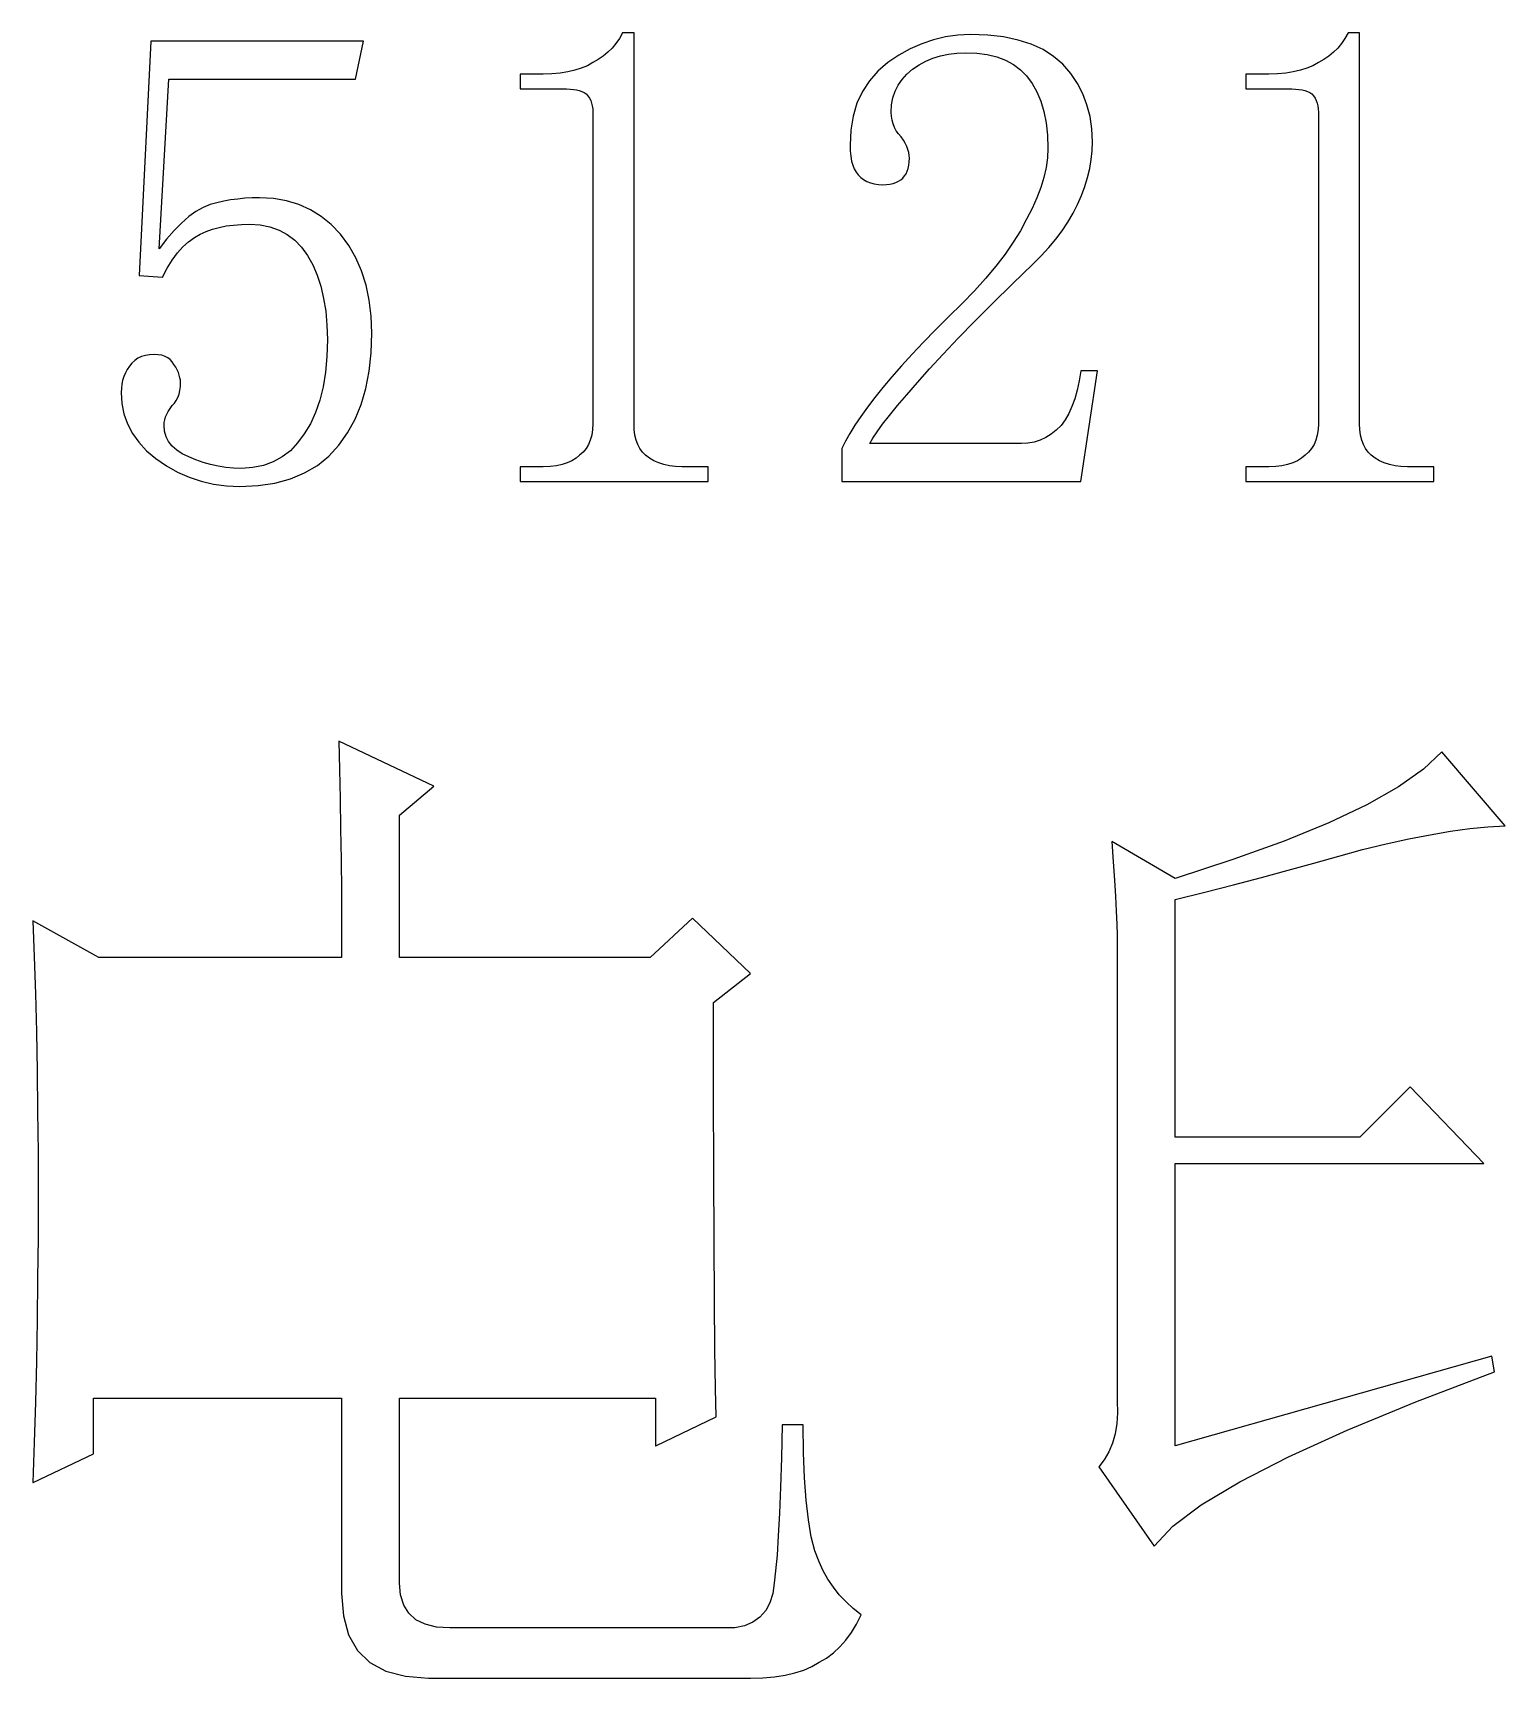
# Model space of a CAD drawing. Extents: x -190 to 190, y -140 to 140.
# Drawn here: x -151.65 to -139.25, y -121.73 to -107.88 of the extents above; entities that cross this region are included whole.
import ezdxf

# ---------------------------------------------------------------- set-up
doc = ezdxf.new("R2010")
doc.units = 0
doc.header["$MEASUREMENT"] = 0
doc.layers.get('0').update_dxf_attribs({"linetype": 'CONTINUOUS'})

msp = doc.modelspace()

# ---------------------------------------------------------------- linework, layer by layer
for points in [[(-146.583008, -111.167998), (-146.583008, -107.876006), (-146.583008, -107.876006), (-146.68, -107.876006), (-146.68, -107.876006), (-146.705996, -107.922002), (-146.705996, -107.922002), (-146.735, -107.964004), (-146.735, -107.964004), (-146.767002, -108.003994), (-146.767002, -108.003994), (-146.803008, -108.039004), (-146.803008, -108.039004), (-146.842002, -108.072002), (-146.842002, -108.072002), (-146.883994, -108.101006), (-146.883994, -108.101006), (-146.92999, -108.125996), (-146.92999, -108.125996), (-146.975996, -108.152002), (-146.975996, -108.152002), (-147.027002, -108.173994), (-147.027002, -108.173994), (-147.081006, -108.190996), (-147.081006, -108.190996), (-147.140996, -108.205), (-147.140996, -108.205), (-147.205, -108.215), (-147.205, -108.215), (-147.274004, -108.221006), (-147.274004, -108.221006), (-147.347002, -108.222998), (-147.347002, -108.222998), (-147.541006, -108.222998), (-147.541006, -108.222998), (-147.541006, -108.347998), (-147.541006, -108.347998), (-147.152002, -108.347998), (-147.152002, -108.347998), (-147.121992, -108.349004), (-147.121992, -108.349004), (-147.092998, -108.352002), (-147.092998, -108.352002), (-147.066992, -108.355996), (-147.066992, -108.355996), (-147.044004, -108.361992), (-147.044004, -108.361992), (-147.021992, -108.37), (-147.021992, -108.37), (-147.002998, -108.378994), (-147.002998, -108.378994), (-146.985996, -108.39), (-146.985996, -108.39), (-146.971006, -108.407002), (-146.971006, -108.407002), (-146.957998, -108.425), (-146.957998, -108.425), (-146.947998, -108.445), (-146.947998, -108.445), (-146.93999, -108.467002), (-146.93999, -108.467002), (-146.935, -108.490996), (-146.935, -108.490996), (-146.930996, -108.515996), (-146.930996, -108.515996), (-146.92999, -108.542998), (-146.92999, -108.542998), (-146.92999, -111.167998), (-146.92999, -111.167998), (-146.932002, -111.217002), (-146.932002, -111.217002), (-146.938994, -111.262998), (-146.938994, -111.262998), (-146.951006, -111.305), (-146.951006, -111.305), (-146.965996, -111.342002), (-146.965996, -111.342002), (-146.987002, -111.376006), (-146.987002, -111.376006), (-147.011992, -111.405996), (-147.011992, -111.405996), (-147.040996, -111.432002), (-147.040996, -111.432002), (-147.071006, -111.457002), (-147.071006, -111.457002), (-147.106006, -111.479004), (-147.106006, -111.479004), (-147.145, -111.497002), (-147.145, -111.497002), (-147.189004, -111.510996), (-147.189004, -111.510996), (-147.237002, -111.520996), (-147.237002, -111.520996), (-147.29001, -111.527002), (-147.29001, -111.527002), (-147.347002, -111.529004), (-147.347002, -111.529004), (-147.541006, -111.529004), (-147.541006, -111.529004), (-147.541006, -111.653994), (-147.541006, -111.653994), (-145.958008, -111.653994), (-145.958008, -111.653994), (-145.958008, -111.529004), (-145.958008, -111.529004), (-146.18, -111.529004), (-146.18, -111.529004), (-146.234004, -111.527002), (-146.234004, -111.527002), (-146.284004, -111.520996), (-146.284004, -111.520996), (-146.331992, -111.510996), (-146.331992, -111.510996), (-146.375, -111.497002), (-146.375, -111.497002), (-146.415, -111.479004), (-146.415, -111.479004), (-146.451992, -111.457002), (-146.451992, -111.457002), (-146.485996, -111.432002), (-146.485996, -111.432002), (-146.511006, -111.405996), (-146.511006, -111.405996), (-146.532998, -111.376006), (-146.532998, -111.376006), (-146.550996, -111.342002), (-146.550996, -111.342002), (-146.56501, -111.305), (-146.56501, -111.305), (-146.575, -111.262998), (-146.575, -111.262998), (-146.580996, -111.217002), (-146.580996, -111.217002), (-146.583008, -111.167998)], [(-143.09999, -108.737002), (-143.097002, -108.847998), (-143.097002, -108.847998), (-143.09999, -108.927998), (-143.09999, -108.927998), (-143.112002, -109.01), (-143.112002, -109.01), (-143.13, -109.094004), (-143.13, -109.094004), (-143.156006, -109.178994), (-143.156006, -109.178994), (-143.188994, -109.265996), (-143.188994, -109.265996), (-143.228994, -109.355), (-143.228994, -109.355), (-143.277002, -109.445), (-143.277002, -109.445), (-143.328994, -109.542002), (-143.328994, -109.542002), (-143.39, -109.638994), (-143.39, -109.638994), (-143.457998, -109.738994), (-143.457998, -109.738994), (-143.536006, -109.84), (-143.536006, -109.84), (-143.621992, -109.942998), (-143.621992, -109.942998), (-143.715996, -110.047998), (-143.715996, -110.047998), (-143.819004, -110.154004), (-143.819004, -110.154004), (-143.93499, -110.267002), (-143.93499, -110.267002), (-144.043994, -110.375996), (-144.043994, -110.375996), (-144.145996, -110.481006), (-144.145996, -110.481006), (-144.241006, -110.582002), (-144.241006, -110.582002), (-144.328994, -110.68), (-144.328994, -110.68), (-144.410996, -110.772998), (-144.410996, -110.772998), (-144.485996, -110.862002), (-144.485996, -110.862002), (-144.554004, -110.947002), (-144.554004, -110.947002), (-144.615996, -111.029004), (-144.615996, -111.029004), (-144.672002, -111.105996), (-144.672002, -111.105996), (-144.722002, -111.18), (-144.722002, -111.18), (-144.765, -111.249004), (-144.765, -111.249004), (-144.802002, -111.315), (-144.802002, -111.315), (-144.832998, -111.376006), (-144.832998, -111.376006), (-144.832998, -111.653994), (-144.832998, -111.653994), (-142.819004, -111.653994), (-142.819004, -111.653994), (-142.68, -110.722998), (-142.68, -110.722998), (-142.819004, -110.722998), (-142.819004, -110.722998), (-142.832998, -110.807002), (-142.832998, -110.807002), (-142.85, -110.885), (-142.85, -110.885), (-142.86999, -110.956992), (-142.86999, -110.956992), (-142.894004, -111.022998), (-142.894004, -111.022998), (-142.920996, -111.082002), (-142.920996, -111.082002), (-142.951992, -111.135), (-142.951992, -111.135), (-142.985996, -111.181992), (-142.985996, -111.181992), (-143.026992, -111.222002), (-143.026992, -111.222002), (-143.07, -111.256006), (-143.07, -111.256006), (-143.115, -111.284004), (-143.115, -111.284004), (-143.162998, -111.305996), (-143.162998, -111.305996), (-143.212002, -111.322002), (-143.212002, -111.322002), (-143.26499, -111.330996), (-143.26499, -111.330996), (-143.318994, -111.333994), (-143.318994, -111.333994), (-144.596992, -111.333994), (-144.596992, -111.333994), (-144.572002, -111.29), (-144.572002, -111.29), (-144.536006, -111.235996), (-144.536006, -111.235996), (-144.489004, -111.172002), (-144.489004, -111.172002), (-144.430996, -111.098994), (-144.430996, -111.098994), (-144.362998, -111.015), (-144.362998, -111.015), (-144.283994, -110.922998), (-144.283994, -110.922998), (-144.194004, -110.82), (-144.194004, -110.82), (-144.093008, -110.705), (-144.093008, -110.705), (-143.978994, -110.58), (-143.978994, -110.58), (-143.851992, -110.445996), (-143.851992, -110.445996), (-143.712998, -110.302998), (-143.712998, -110.302998), (-143.562002, -110.152002), (-143.562002, -110.152002), (-143.397998, -109.990996), (-143.397998, -109.990996), (-143.222002, -109.82), (-143.222002, -109.82), (-143.152998, -109.752002), (-143.152998, -109.752002), (-143.088994, -109.682998), (-143.088994, -109.682998), (-143.03, -109.612998), (-143.03, -109.612998), (-142.977002, -109.542002), (-142.977002, -109.542002), (-142.928008, -109.468994), (-142.928008, -109.468994), (-142.885, -109.395), (-142.885, -109.395), (-142.847002, -109.32), (-142.847002, -109.32), (-142.813994, -109.245), (-142.813994, -109.245), (-142.785996, -109.17), (-142.785996, -109.17), (-142.763008, -109.094004), (-142.763008, -109.094004), (-142.745, -109.018994), (-142.745, -109.018994), (-142.731992, -108.942998), (-142.731992, -108.942998), (-142.723994, -108.867998), (-142.723994, -108.867998), (-142.721992, -108.792998), (-142.721992, -108.792998), (-142.727002, -108.684004), (-142.727002, -108.684004), (-142.741992, -108.580996), (-142.741992, -108.580996), (-142.767998, -108.482002), (-142.767998, -108.482002), (-142.802998, -108.388994), (-142.802998, -108.388994), (-142.848994, -108.300996), (-142.848994, -108.300996), (-142.905, -108.217998), (-142.905, -108.217998), (-142.971992, -108.14), (-142.971992, -108.14), (-143.049004, -108.074004), (-143.049004, -108.074004), (-143.136992, -108.017002), (-143.136992, -108.017002), (-143.236992, -107.971992), (-143.236992, -107.971992), (-143.347998, -107.936006), (-143.347998, -107.936006), (-143.471006, -107.91), (-143.471006, -107.91), (-143.603994, -107.895), (-143.603994, -107.895), (-143.75, -107.89), (-143.75, -107.89), (-143.856006, -107.895), (-143.856006, -107.895), (-143.959004, -107.909004), (-143.959004, -107.909004), (-144.060996, -107.932998), (-144.060996, -107.932998), (-144.16, -107.966992), (-144.16, -107.966992), (-144.256992, -108.01), (-144.256992, -108.01), (-144.352002, -108.062998), (-144.352002, -108.062998), (-144.444004, -108.125996), (-144.444004, -108.125996), (-144.529004, -108.197998), (-144.529004, -108.197998), (-144.6, -108.278994), (-144.6, -108.278994), (-144.658994, -108.369004), (-144.658994, -108.369004), (-144.705, -108.467998), (-144.705, -108.467998), (-144.737002, -108.577002), (-144.737002, -108.577002), (-144.757002, -108.694004), (-144.757002, -108.694004), (-144.762988, -108.82), (-144.762988, -108.82), (-144.761992, -108.87), (-144.761992, -108.87), (-144.757998, -108.915), (-144.757998, -108.915), (-144.750996, -108.955), (-144.750996, -108.955), (-144.740996, -108.990996), (-144.740996, -108.990996), (-144.728008, -109.022002), (-144.728008, -109.022002), (-144.712002, -109.047998), (-144.712002, -109.047998), (-144.694004, -109.07), (-144.694004, -109.07), (-144.673008, -109.093008), (-144.673008, -109.093008), (-144.648994, -109.110996), (-144.648994, -109.110996), (-144.622002, -109.127002), (-144.622002, -109.127002), (-144.592002, -109.137998), (-144.592002, -109.137998), (-144.558994, -109.147002), (-144.558994, -109.147002), (-144.523994, -109.151992), (-144.523994, -109.151992), (-144.485996, -109.154004), (-144.485996, -109.154004), (-144.455, -109.152998), (-144.455, -109.152998), (-144.427002, -109.149004), (-144.427002, -109.149004), (-144.400996, -109.144004), (-144.400996, -109.144004), (-144.376992, -109.135996), (-144.376992, -109.135996), (-144.355, -109.125), (-144.355, -109.125), (-144.335996, -109.112998), (-144.335996, -109.112998), (-144.318994, -109.097998), (-144.318994, -109.097998), (-144.303994, -109.080996), (-144.303994, -109.080996), (-144.291992, -109.062002), (-144.291992, -109.062002), (-144.282002, -109.04), (-144.282002, -109.04), (-144.273994, -109.017002), (-144.273994, -109.017002), (-144.268008, -108.990996), (-144.268008, -108.990996), (-144.265, -108.962002), (-144.265, -108.962002), (-144.262998, -108.932002), (-144.262998, -108.932002), (-144.265, -108.907002), (-144.265, -108.907002), (-144.269004, -108.882998), (-144.269004, -108.882998), (-144.275996, -108.857998), (-144.275996, -108.857998), (-144.286006, -108.832002), (-144.286006, -108.832002), (-144.299004, -108.805), (-144.299004, -108.805), (-144.314004, -108.778994), (-144.314004, -108.778994), (-144.333008, -108.750996), (-144.333008, -108.750996), (-144.355, -108.726006), (-144.355, -108.726006), (-144.373994, -108.7), (-144.373994, -108.7), (-144.389004, -108.672002), (-144.389004, -108.672002), (-144.400996, -108.641992), (-144.400996, -108.641992), (-144.409004, -108.611006), (-144.409004, -108.611006), (-144.41501, -108.577998), (-144.41501, -108.577998), (-144.416006, -108.542998), (-144.416006, -108.542998), (-144.412998, -108.480996), (-144.412998, -108.480996), (-144.402002, -108.422998), (-144.402002, -108.422998), (-144.382998, -108.367998), (-144.382998, -108.367998), (-144.356992, -108.315996), (-144.356992, -108.315996), (-144.324004, -108.267998), (-144.324004, -108.267998), (-144.283994, -108.222998), (-144.283994, -108.222998), (-144.235996, -108.182002), (-144.235996, -108.182002), (-144.181992, -108.145), (-144.181992, -108.145), (-144.125996, -108.113994), (-144.125996, -108.113994), (-144.066006, -108.087998), (-144.066006, -108.087998), (-144.002002, -108.067998), (-144.002002, -108.067998), (-143.93499, -108.053994), (-143.93499, -108.053994), (-143.865, -108.046006), (-143.865, -108.046006), (-143.791006, -108.042998), (-143.791006, -108.042998), (-143.695996, -108.047002), (-143.695996, -108.047002), (-143.608008, -108.058994), (-143.608008, -108.058994), (-143.527002, -108.077998), (-143.527002, -108.077998), (-143.452998, -108.106006), (-143.452998, -108.106006), (-143.387002, -108.142002), (-143.387002, -108.142002), (-143.328994, -108.185996), (-143.328994, -108.185996), (-143.277002, -108.237002), (-143.277002, -108.237002), (-143.228994, -108.300996), (-143.228994, -108.300996), (-143.188994, -108.372002), (-143.188994, -108.372002), (-143.156006, -108.451006), (-143.156006, -108.451006), (-143.13, -108.539004), (-143.13, -108.539004), (-143.112002, -108.634004), (-143.112002, -108.634004), (-143.09999, -108.737002)], [(-140.471992, -111.167998), (-140.471992, -107.876006), (-140.471992, -107.876006), (-140.569004, -107.876006), (-140.569004, -107.876006), (-140.595, -107.922002), (-140.595, -107.922002), (-140.623008, -107.964004), (-140.623008, -107.964004), (-140.655996, -108.003994), (-140.655996, -108.003994), (-140.690996, -108.039004), (-140.690996, -108.039004), (-140.731006, -108.072002), (-140.731006, -108.072002), (-140.772998, -108.101006), (-140.772998, -108.101006), (-140.818994, -108.125996), (-140.818994, -108.125996), (-140.865, -108.152002), (-140.865, -108.152002), (-140.91501, -108.173994), (-140.91501, -108.173994), (-140.97001, -108.190996), (-140.97001, -108.190996), (-141.03, -108.205), (-141.03, -108.205), (-141.094004, -108.215), (-141.094004, -108.215), (-141.163008, -108.221006), (-141.163008, -108.221006), (-141.235996, -108.222998), (-141.235996, -108.222998), (-141.43001, -108.222998), (-141.43001, -108.222998), (-141.43001, -108.347998), (-141.43001, -108.347998), (-141.040996, -108.347998), (-141.040996, -108.347998), (-141.010996, -108.349004), (-141.010996, -108.349004), (-140.982002, -108.352002), (-140.982002, -108.352002), (-140.955996, -108.355996), (-140.955996, -108.355996), (-140.931992, -108.361992), (-140.931992, -108.361992), (-140.910996, -108.37), (-140.910996, -108.37), (-140.892002, -108.378994), (-140.892002, -108.378994), (-140.875, -108.39), (-140.875, -108.39), (-140.86001, -108.407002), (-140.86001, -108.407002), (-140.847002, -108.425), (-140.847002, -108.425), (-140.837002, -108.445), (-140.837002, -108.445), (-140.828994, -108.467002), (-140.828994, -108.467002), (-140.824004, -108.490996), (-140.824004, -108.490996), (-140.82, -108.515996), (-140.82, -108.515996), (-140.818994, -108.542998), (-140.818994, -108.542998), (-140.818994, -111.167998), (-140.818994, -111.167998), (-140.820996, -111.217002), (-140.820996, -111.217002), (-140.827998, -111.262998), (-140.827998, -111.262998), (-140.838994, -111.305), (-140.838994, -111.305), (-140.855, -111.342002), (-140.855, -111.342002), (-140.875996, -111.376006), (-140.875996, -111.376006), (-140.900996, -111.405996), (-140.900996, -111.405996), (-140.93, -111.432002), (-140.93, -111.432002), (-140.95999, -111.457002), (-140.95999, -111.457002), (-140.995, -111.479004), (-140.995, -111.479004), (-141.034004, -111.497002), (-141.034004, -111.497002), (-141.077998, -111.510996), (-141.077998, -111.510996), (-141.126006, -111.520996), (-141.126006, -111.520996), (-141.177998, -111.527002), (-141.177998, -111.527002), (-141.235996, -111.529004), (-141.235996, -111.529004), (-141.43001, -111.529004), (-141.43001, -111.529004), (-141.43001, -111.653994), (-141.43001, -111.653994), (-139.846992, -111.653994), (-139.846992, -111.653994), (-139.846992, -111.529004), (-139.846992, -111.529004), (-140.068994, -111.529004), (-140.068994, -111.529004), (-140.122998, -111.527002), (-140.122998, -111.527002), (-140.173008, -111.520996), (-140.173008, -111.520996), (-140.22, -111.510996), (-140.22, -111.510996), (-140.264004, -111.497002), (-140.264004, -111.497002), (-140.304004, -111.479004), (-140.304004, -111.479004), (-140.340996, -111.457002), (-140.340996, -111.457002), (-140.375, -111.432002), (-140.375, -111.432002), (-140.39999, -111.405996), (-140.39999, -111.405996), (-140.422002, -111.376006), (-140.422002, -111.376006), (-140.44, -111.342002), (-140.44, -111.342002), (-140.453994, -111.305), (-140.453994, -111.305), (-140.463994, -111.262998), (-140.463994, -111.262998), (-140.47, -111.217002), (-140.47, -111.217002), (-140.471992, -111.167998)], [(-149.62, -109.270996), (-149.736006, -109.265), (-149.736006, -109.265), (-149.799004, -109.265996), (-149.799004, -109.265996), (-149.85999, -109.269004), (-149.85999, -109.269004), (-149.920996, -109.275), (-149.920996, -109.275), (-149.981006, -109.282998), (-149.981006, -109.282998), (-150.039004, -109.292998), (-150.039004, -109.292998), (-150.095996, -109.305996), (-150.095996, -109.305996), (-150.152002, -109.32), (-150.152002, -109.32), (-150.212002, -109.345), (-150.212002, -109.345), (-150.272998, -109.379004), (-150.272998, -109.379004), (-150.332998, -109.422998), (-150.332998, -109.422998), (-150.39501, -109.477002), (-150.39501, -109.477002), (-150.456992, -109.54), (-150.456992, -109.54), (-150.52, -109.612998), (-150.52, -109.612998), (-150.582998, -109.695), (-150.582998, -109.695), (-150.5, -108.265), (-150.5, -108.265), (-148.93, -108.265), (-148.93, -108.265), (-148.861006, -107.945), (-148.861006, -107.945), (-150.652002, -107.945), (-150.652002, -107.945), (-150.75, -109.917998), (-150.75, -109.917998), (-150.555, -109.932002), (-150.555, -109.932002), (-150.51501, -109.856006), (-150.51501, -109.856006), (-150.472002, -109.788994), (-150.472002, -109.788994), (-150.427998, -109.729004), (-150.427998, -109.729004), (-150.382998, -109.677998), (-150.382998, -109.677998), (-150.335, -109.633994), (-150.335, -109.633994), (-150.286006, -109.598008), (-150.286006, -109.598008), (-150.235996, -109.57), (-150.235996, -109.57), (-150.186006, -109.547998), (-150.186006, -109.547998), (-150.133994, -109.53), (-150.133994, -109.53), (-150.077998, -109.513994), (-150.077998, -109.513994), (-150.018008, -109.502002), (-150.018008, -109.502002), (-149.955, -109.494004), (-149.955, -109.494004), (-149.888994, -109.489004), (-149.888994, -109.489004), (-149.819004, -109.487002), (-149.819004, -109.487002), (-149.730996, -109.492998), (-149.730996, -109.492998), (-149.648994, -109.508994), (-149.648994, -109.508994), (-149.572998, -109.535996), (-149.572998, -109.535996), (-149.504004, -109.572998), (-149.504004, -109.572998), (-149.441006, -109.622002), (-149.441006, -109.622002), (-149.384004, -109.681006), (-149.384004, -109.681006), (-149.332998, -109.751006), (-149.332998, -109.751006), (-149.288994, -109.83), (-149.288994, -109.83), (-149.250996, -109.917002), (-149.250996, -109.917002), (-149.221006, -110.01), (-149.221006, -110.01), (-149.197002, -110.111992), (-149.197002, -110.111992), (-149.17999, -110.22), (-149.17999, -110.22), (-149.17, -110.335996), (-149.17, -110.335996), (-149.166006, -110.459004), (-149.166006, -110.459004), (-149.17, -110.600996), (-149.17, -110.600996), (-149.182002, -110.734004), (-149.182002, -110.734004), (-149.202002, -110.855996), (-149.202002, -110.855996), (-149.23, -110.97), (-149.23, -110.97), (-149.26501, -111.072998), (-149.26501, -111.072998), (-149.308994, -111.167002), (-149.308994, -111.167002), (-149.360996, -111.250996), (-149.360996, -111.250996), (-149.415996, -111.327998), (-149.415996, -111.327998), (-149.477002, -111.394004), (-149.477002, -111.394004), (-149.545996, -111.447002), (-149.545996, -111.447002), (-149.620996, -111.488994), (-149.620996, -111.488994), (-149.703994, -111.519004), (-149.703994, -111.519004), (-149.792998, -111.537002), (-149.792998, -111.537002), (-149.887998, -111.542998), (-149.887998, -111.542998), (-149.955, -111.541006), (-149.955, -111.541006), (-150.021006, -111.535), (-150.021006, -111.535), (-150.085996, -111.525), (-150.085996, -111.525), (-150.149004, -111.510996), (-150.149004, -111.510996), (-150.212002, -111.492998), (-150.212002, -111.492998), (-150.272998, -111.470996), (-150.272998, -111.470996), (-150.332998, -111.445), (-150.332998, -111.445), (-150.387998, -111.42), (-150.387998, -111.42), (-150.435, -111.39), (-150.435, -111.39), (-150.472998, -111.355996), (-150.472998, -111.355996), (-150.502998, -111.317998), (-150.502998, -111.317998), (-150.524004, -111.277002), (-150.524004, -111.277002), (-150.537002, -111.230996), (-150.537002, -111.230996), (-150.540996, -111.181992), (-150.540996, -111.181992), (-150.53999, -111.157998), (-150.53999, -111.157998), (-150.535996, -111.134004), (-150.535996, -111.134004), (-150.527998, -111.11), (-150.527998, -111.11), (-150.518994, -111.085996), (-150.518994, -111.085996), (-150.506006, -111.062998), (-150.506006, -111.062998), (-150.49, -111.038994), (-150.49, -111.038994), (-150.472002, -111.015), (-150.472002, -111.015), (-150.452998, -110.993994), (-150.452998, -110.993994), (-150.437998, -110.970996), (-150.437998, -110.970996), (-150.425, -110.945), (-150.425, -110.945), (-150.415, -110.917002), (-150.415, -110.917002), (-150.407998, -110.887002), (-150.407998, -110.887002), (-150.404004, -110.855), (-150.404004, -110.855), (-150.401992, -110.82), (-150.401992, -110.82), (-150.402988, -110.8), (-150.402988, -110.8), (-150.407002, -110.78), (-150.407002, -110.78), (-150.413008, -110.757998), (-150.413008, -110.757998), (-150.420996, -110.737002), (-150.420996, -110.737002), (-150.430996, -110.714004), (-150.430996, -110.714004), (-150.442998, -110.690996), (-150.442998, -110.690996), (-150.457988, -110.667998), (-150.457988, -110.667998), (-150.472002, -110.646006), (-150.472002, -110.646006), (-150.489004, -110.627002), (-150.489004, -110.627002), (-150.509004, -110.612002), (-150.509004, -110.612002), (-150.533008, -110.6), (-150.533008, -110.6), (-150.56001, -110.591006), (-150.56001, -110.591006), (-150.590996, -110.586006), (-150.590996, -110.586006), (-150.62501, -110.583994), (-150.62501, -110.583994), (-150.663008, -110.586006), (-150.663008, -110.586006), (-150.698008, -110.592002), (-150.698008, -110.592002), (-150.730996, -110.602002), (-150.730996, -110.602002), (-150.760996, -110.615996), (-150.760996, -110.615996), (-150.787998, -110.634004), (-150.787998, -110.634004), (-150.812002, -110.655996), (-150.812002, -110.655996), (-150.832998, -110.682002), (-150.832998, -110.682002), (-150.850996, -110.71), (-150.850996, -110.71), (-150.867002, -110.739004), (-150.867002, -110.739004), (-150.87999, -110.77), (-150.87999, -110.77), (-150.88999, -110.802002), (-150.88999, -110.802002), (-150.896992, -110.835), (-150.896992, -110.835), (-150.901006, -110.868994), (-150.901006, -110.868994), (-150.902002, -110.904004), (-150.902002, -110.904004), (-150.895996, -110.997002), (-150.895996, -110.997002), (-150.878994, -111.085), (-150.878994, -111.085), (-150.849004, -111.169004), (-150.849004, -111.169004), (-150.806992, -111.247998), (-150.806992, -111.247998), (-150.754004, -111.322998), (-150.754004, -111.322998), (-150.687988, -111.394004), (-150.687988, -111.394004), (-150.610996, -111.459004), (-150.610996, -111.459004), (-150.520996, -111.521992), (-150.520996, -111.521992), (-150.427998, -111.575), (-150.427998, -111.575), (-150.331006, -111.617998), (-150.331006, -111.617998), (-150.23001, -111.652002), (-150.23001, -111.652002), (-150.125, -111.675996), (-150.125, -111.675996), (-150.015, -111.690996), (-150.015, -111.690996), (-149.902002, -111.695), (-149.902002, -111.695), (-149.748994, -111.688008), (-149.748994, -111.688008), (-149.607998, -111.667002), (-149.607998, -111.667002), (-149.477002, -111.631992), (-149.477002, -111.631992), (-149.358008, -111.581992), (-149.358008, -111.581992), (-149.25, -111.518008), (-149.25, -111.518008), (-149.153994, -111.44), (-149.153994, -111.44), (-149.068994, -111.348008), (-149.068994, -111.348008), (-148.995, -111.244004), (-148.995, -111.244004), (-148.932998, -111.129004), (-148.932998, -111.129004), (-148.882002, -111.005), (-148.882002, -111.005), (-148.842012, -110.87), (-148.842012, -110.87), (-148.813994, -110.725), (-148.813994, -110.725), (-148.797002, -110.569004), (-148.797002, -110.569004), (-148.790996, -110.404004), (-148.790996, -110.404004), (-148.797002, -110.260996), (-148.797002, -110.260996), (-148.812998, -110.125996), (-148.812998, -110.125996), (-148.84, -109.999004), (-148.84, -109.999004), (-148.876992, -109.88), (-148.876992, -109.88), (-148.926006, -109.769004), (-148.926006, -109.769004), (-148.985, -109.665996), (-148.985, -109.665996), (-149.055, -109.57), (-149.055, -109.57), (-149.133994, -109.489004), (-149.133994, -109.489004), (-149.217988, -109.420996), (-149.217988, -109.420996), (-149.308994, -109.365), (-149.308994, -109.365), (-149.407002, -109.320996), (-149.407002, -109.320996), (-149.51, -109.29), (-149.51, -109.29), (-149.62, -109.270996)], [(-149.068994, -113.840996), (-149.063008, -114.078994), (-149.063008, -114.078994), (-149.057998, -114.325), (-149.057998, -114.325), (-149.054004, -114.577998), (-149.054004, -114.577998), (-149.05, -114.837998), (-149.05, -114.837998), (-149.047998, -115.106006), (-149.047998, -115.106006), (-149.047002, -115.381006), (-149.047002, -115.381006), (-149.046006, -115.662998), (-149.046006, -115.662998), (-151.090996, -115.662998), (-151.090996, -115.662998), (-151.646006, -115.352002), (-151.646006, -115.352002), (-151.63501, -115.655), (-151.63501, -115.655), (-151.62499, -115.967002), (-151.62499, -115.967002), (-151.615996, -116.287998), (-151.615996, -116.287998), (-151.61, -116.617998), (-151.61, -116.617998), (-151.605996, -116.957002), (-151.605996, -116.957002), (-151.602998, -117.305), (-151.602998, -117.305), (-151.602002, -117.662998), (-151.602002, -117.662998), (-151.602998, -118.017002), (-151.602998, -118.017002), (-151.605996, -118.368994), (-151.605996, -118.368994), (-151.61, -118.717002), (-151.61, -118.717002), (-151.615996, -119.062998), (-151.615996, -119.062998), (-151.62499, -119.407002), (-151.62499, -119.407002), (-151.63501, -119.747002), (-151.63501, -119.747002), (-151.646006, -120.084004), (-151.646006, -120.084004), (-151.644004, -120.084004), (-151.644004, -120.084004), (-151.135, -119.841006), (-151.135, -119.841006), (-151.135, -119.374004), (-151.135, -119.374004), (-149.046006, -119.374004), (-149.046006, -119.374004), (-149.046006, -121.017998), (-149.046006, -121.017998), (-149.030996, -121.207002), (-149.030996, -121.207002), (-148.986992, -121.367002), (-148.986992, -121.367002), (-148.912002, -121.497002), (-148.912002, -121.497002), (-148.807002, -121.598994), (-148.807002, -121.598994), (-148.672002, -121.671992), (-148.672002, -121.671992), (-148.507998, -121.715), (-148.507998, -121.715), (-148.312998, -121.73), (-148.312998, -121.73), (-145.602002, -121.73), (-145.602002, -121.73), (-145.497988, -121.727002), (-145.497988, -121.727002), (-145.400996, -121.719004), (-145.400996, -121.719004), (-145.310996, -121.705), (-145.310996, -121.705), (-145.227998, -121.685996), (-145.227998, -121.685996), (-145.152998, -121.662002), (-145.152998, -121.662002), (-145.08501, -121.632002), (-145.08501, -121.632002), (-145.024004, -121.596006), (-145.024004, -121.596006), (-144.962998, -121.560996), (-144.962998, -121.560996), (-144.904004, -121.517998), (-144.904004, -121.517998), (-144.85, -121.467998), (-144.85, -121.467998), (-144.798994, -121.411006), (-144.798994, -121.411006), (-144.751992, -121.347002), (-144.751992, -121.347002), (-144.709004, -121.275), (-144.709004, -121.275), (-144.668994, -121.196006), (-144.668994, -121.196006), (-144.736006, -121.143994), (-144.736006, -121.143994), (-144.797002, -121.087002), (-144.797002, -121.087002), (-144.853994, -121.027998), (-144.853994, -121.027998), (-144.904004, -120.963994), (-144.904004, -120.963994), (-144.95, -120.897002), (-144.95, -120.897002), (-144.99, -120.825996), (-144.99, -120.825996), (-145.024004, -120.752002), (-145.024004, -120.752002), (-145.06, -120.656992), (-145.06, -120.656992), (-145.09, -120.54), (-145.09, -120.54), (-145.114004, -120.397998), (-145.114004, -120.397998), (-145.133008, -120.232998), (-145.133008, -120.232998), (-145.146992, -120.044004), (-145.146992, -120.044004), (-145.155, -119.832002), (-145.155, -119.832002), (-145.157988, -119.595996), (-145.157988, -119.595996), (-145.335, -119.595996), (-145.335, -119.595996), (-145.341992, -119.874004), (-145.341992, -119.874004), (-145.34999, -120.122002), (-145.34999, -120.122002), (-145.357998, -120.342002), (-145.357998, -120.342002), (-145.367998, -120.532002), (-145.367998, -120.532002), (-145.377998, -120.693994), (-145.377998, -120.693994), (-145.39, -120.825996), (-145.39, -120.825996), (-145.402002, -120.93), (-145.402002, -120.93), (-145.413994, -121.018994), (-145.413994, -121.018994), (-145.437998, -121.095996), (-145.437998, -121.095996), (-145.474004, -121.162002), (-145.474004, -121.162002), (-145.522002, -121.215996), (-145.522002, -121.215996), (-145.581006, -121.257998), (-145.581006, -121.257998), (-145.651992, -121.289004), (-145.651992, -121.289004), (-145.735, -121.307002), (-145.735, -121.307002), (-148.13501, -121.307002), (-148.13501, -121.307002), (-148.247002, -121.3), (-148.247002, -121.3), (-148.342002, -121.276992), (-148.342002, -121.276992), (-148.42001, -121.237998), (-148.42001, -121.237998), (-148.48, -121.183994), (-148.48, -121.183994), (-148.522998, -121.115), (-148.522998, -121.115), (-148.549004, -121.03), (-148.549004, -121.03), (-148.558008, -120.93), (-148.558008, -120.93), (-148.558008, -119.374004), (-148.558008, -119.374004), (-146.402002, -119.374004), (-146.402002, -119.374004), (-146.402002, -119.772998), (-146.402002, -119.772998), (-146.4, -119.772998), (-146.4, -119.772998), (-145.890996, -119.53), (-145.890996, -119.53), (-145.897002, -119.29), (-145.897002, -119.29), (-145.901992, -118.964004), (-145.901992, -118.964004), (-145.906006, -118.550996), (-145.906006, -118.550996), (-145.908994, -118.052998), (-145.908994, -118.052998), (-145.910996, -117.467998), (-145.910996, -117.467998), (-145.913008, -116.797998), (-145.913008, -116.797998), (-145.913008, -116.040996), (-145.913008, -116.040996), (-145.602002, -115.795996), (-145.602002, -115.795996), (-146.090996, -115.33), (-146.090996, -115.33), (-146.446006, -115.662998), (-146.446006, -115.662998), (-148.558008, -115.662998), (-148.558008, -115.662998), (-148.558008, -114.462998), (-148.558008, -114.462998), (-148.268994, -114.217998), (-148.268994, -114.217998), (-149.068994, -113.840996)], [(-142.621992, -119.891006), (-142.668994, -119.952002), (-142.668994, -119.952002), (-142.202002, -120.617998), (-142.202002, -120.617998), (-142.046006, -120.452002), (-142.046006, -120.452002), (-141.80499, -120.272002), (-141.80499, -120.272002), (-141.48, -120.077002), (-141.48, -120.077002), (-141.06999, -119.866992), (-141.06999, -119.866992), (-140.576006, -119.642998), (-140.576006, -119.642998), (-139.998008, -119.405), (-139.998008, -119.405), (-139.33501, -119.152002), (-139.33501, -119.152002), (-139.357998, -119.018008), (-139.357998, -119.018008), (-142.023994, -119.773994), (-142.023994, -119.773994), (-142.023994, -117.395996), (-142.023994, -117.395996), (-139.423994, -117.395996), (-139.423994, -117.395996), (-140.045996, -116.752002), (-140.045996, -116.752002), (-140.469004, -117.174004), (-140.469004, -117.174004), (-142.023994, -117.174004), (-142.023994, -117.174004), (-142.023994, -115.174004), (-142.023994, -115.174004), (-141.773994, -115.110996), (-141.773994, -115.110996), (-141.532998, -115.048994), (-141.532998, -115.048994), (-141.298994, -114.987998), (-141.298994, -114.987998), (-141.074004, -114.927002), (-141.074004, -114.927002), (-140.855996, -114.867998), (-140.855996, -114.867998), (-140.646992, -114.808994), (-140.646992, -114.808994), (-140.445996, -114.752002), (-140.445996, -114.752002), (-140.247998, -114.703994), (-140.247998, -114.703994), (-140.057998, -114.662998), (-140.057998, -114.662998), (-139.878008, -114.627998), (-139.878008, -114.627998), (-139.705996, -114.598994), (-139.705996, -114.598994), (-139.543994, -114.577002), (-139.543994, -114.577002), (-139.391006, -114.560996), (-139.391006, -114.560996), (-139.246006, -114.552002), (-139.246006, -114.552002), (-139.78, -113.93), (-139.78, -113.93), (-139.934004, -114.076006), (-139.934004, -114.076006), (-140.144004, -114.225), (-140.144004, -114.225), (-140.41001, -114.376006), (-140.41001, -114.376006), (-140.72999, -114.527998), (-140.72999, -114.527998), (-141.105996, -114.681992), (-141.105996, -114.681992), (-141.537998, -114.837998), (-141.537998, -114.837998), (-142.023994, -114.996006), (-142.023994, -114.996006), (-142.557998, -114.685), (-142.557998, -114.685), (-142.545996, -114.855), (-142.545996, -114.855), (-142.535996, -115.01), (-142.535996, -115.01), (-142.527998, -115.148994), (-142.527998, -115.148994), (-142.520996, -115.272998), (-142.520996, -115.272998), (-142.517002, -115.381006), (-142.517002, -115.381006), (-142.514004, -115.474004), (-142.514004, -115.474004), (-142.513008, -115.552002), (-142.513008, -115.552002), (-142.513008, -119.396006), (-142.513008, -119.396006), (-142.510996, -119.495), (-142.510996, -119.495), (-142.517002, -119.586992), (-142.517002, -119.586992), (-142.530996, -119.672002), (-142.530996, -119.672002), (-142.552998, -119.752002), (-142.552998, -119.752002), (-142.582998, -119.825), (-142.582998, -119.825), (-142.621992, -119.891006)]]:
    msp.add_lwpolyline(points)

doc.saveas('drawing.dxf')
